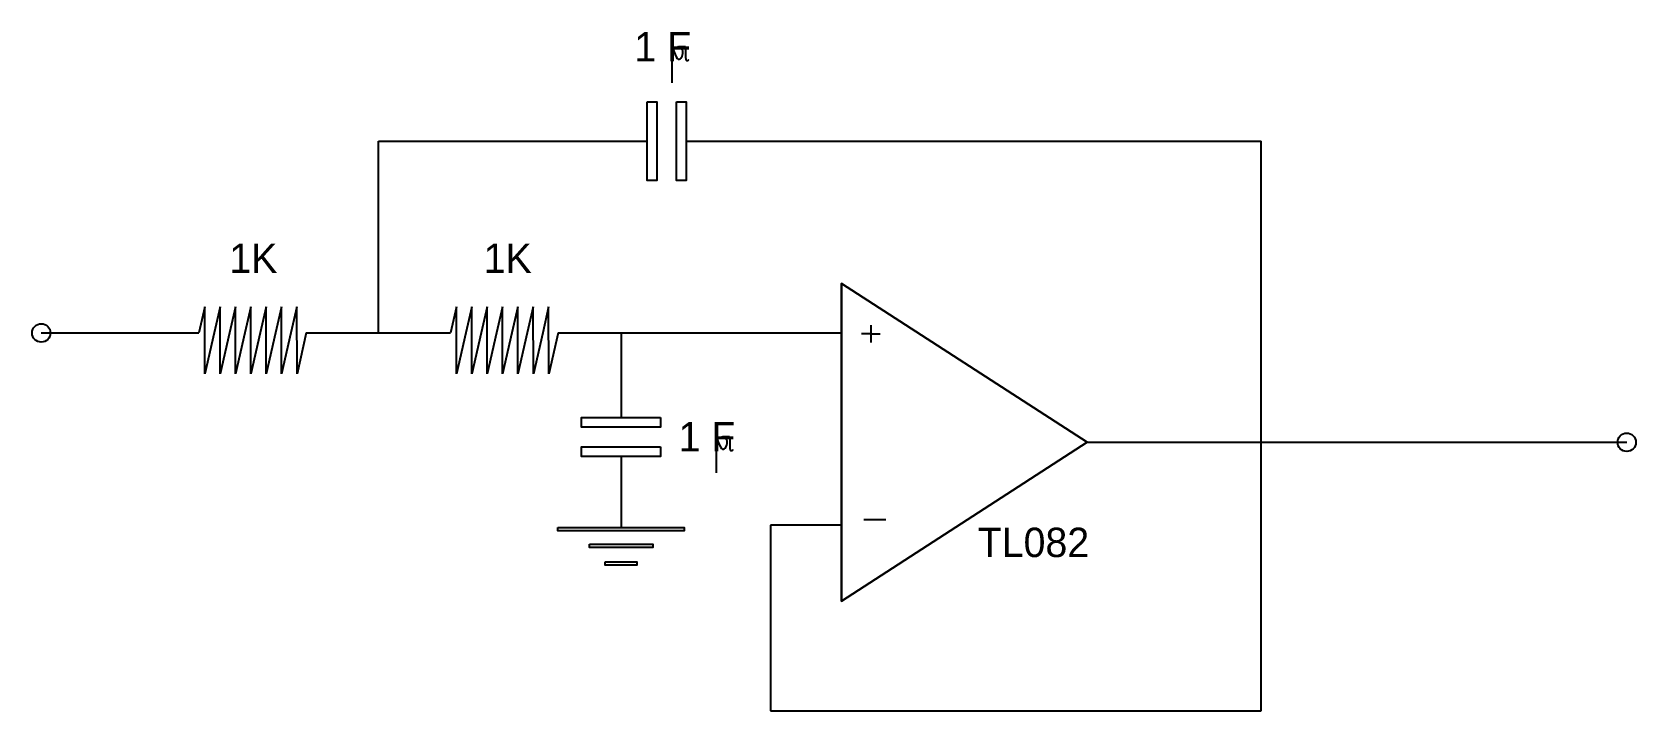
# Model space of a CAD drawing. Extents: x 7.42 to 12.87, y -3.28 to -0.97.
import ezdxf

# ---------------------------------------------------------------- set-up
doc = ezdxf.new("R2010")
doc.units = 0
doc.layers.add('Default', color=7, linetype='Continuous')

msp = doc.modelspace()

# ---------------------------------------------------------------- linework, layer by layer
at = {"layer": 'Default'}
for p, q in [((9.596, -1.1459), (9.596, -1.0229)), ((8.5962, -1.9968), (8.5962, -1.3443)), ((8.5962, -1.3443), (9.5108, -1.3443)), ((9.643, -1.3443), (11.5996, -1.3443)), ((11.5996, -2.369), (11.5996, -1.3443)), ((10.1715, -1.9968), (10.1715, -1.8281)), ((10.1715, -1.8281), (11.0077, -2.369)), ((8.0053, -1.9078), (7.9851, -1.9968)), ((8.0576, -1.9078), (8.0374, -1.9968)), ((8.1098, -1.9078), (8.0896, -1.9968)), ((8.1621, -1.9078), (8.1419, -1.9968)), ((8.2143, -1.9078), (8.1941, -1.9968)), ((8.2666, -1.9078), (8.2464, -1.9968)), ((8.3188, -1.9078), (8.2986, -1.9968)), ((8.8617, -1.9078), (8.8415, -1.9968)), ((8.9139, -1.9078), (8.8937, -1.9968)), ((8.9662, -1.9078), (8.946, -1.9968)), ((9.0184, -1.9078), (8.9982, -1.9968)), ((9.0707, -1.9078), (9.0505, -1.9968)), ((9.1229, -1.9078), (9.1027, -1.9968)), ((9.1752, -1.9078), (9.155, -1.9968)), ((7.4492, -1.9968), (7.9851, -1.9968)), ((8.0374, -1.9968), (8.0057, -2.1364)), ((8.0896, -1.9968), (8.0579, -2.1364)), ((8.1419, -1.9968), (8.1102, -2.1364)), ((8.1941, -1.9968), (8.1624, -2.1364)), ((8.2464, -1.9968), (8.2147, -2.1364)), ((8.2986, -1.9968), (8.2669, -2.1364)), ((8.3509, -1.9968), (8.3192, -2.1364)), ((8.3509, -1.9968), (8.8415, -1.9968)), ((8.8937, -1.9968), (8.862, -2.1364)), ((8.946, -1.9968), (8.9143, -2.1364)), ((8.9982, -1.9968), (8.9665, -2.1364)), ((9.0505, -1.9968), (9.0188, -2.1364)), ((9.1027, -1.9968), (9.071, -2.1364)), ((9.155, -1.9968), (9.1233, -2.1364)), ((9.2072, -1.9968), (9.1755, -2.1364)), ((9.2072, -1.9968), (10.1715, -1.9968)), ((9.4218, -1.9968), (9.4218, -2.2848)), ((10.1715, -2.9099), (10.1715, -1.9968)), ((10.2713, -2.0001), (10.2396, -2.0001)), ((10.2713, -1.9707), (10.2713, -2.0296)), ((10.2713, -2.0001), (10.303, -2.0001)), ((9.7465, -2.4731), (9.7465, -2.3501)), ((11.0077, -2.369), (10.1715, -2.9099)), ((11.0077, -2.369), (12.8429, -2.369)), ((11.5996, -3.2834), (11.5996, -2.369)), ((9.4218, -2.4169), (9.4218, -2.6586)), ((10.1715, -2.651), (9.9299, -2.651)), ((9.9299, -2.651), (9.9299, -3.2834)), ((10.2473, -2.632), (10.322, -2.632)), ((9.9299, -3.2834), (11.5996, -3.2834))]:
    msp.add_line(p, q, dxfattribs=at)
for points in [[(9.5108, -1.2101), (9.5432, -1.2101), (9.5432, -1.4785), (9.5108, -1.4785)], [(9.6106, -1.2101), (9.643, -1.2101), (9.643, -1.4785), (9.6106, -1.4785)], [(9.556, -2.2848), (9.556, -2.3171), (9.2876, -2.3171), (9.2876, -2.2848)], [(9.556, -2.3846), (9.556, -2.4169), (9.2876, -2.4169), (9.2876, -2.3846)], [(9.2067, -2.6586), (9.6368, -2.6586), (9.6368, -2.6699), (9.2067, -2.6699)], [(9.3143, -2.7153), (9.5293, -2.7153), (9.5293, -2.7266), (9.3143, -2.7266)], [(9.368, -2.7761), (9.4755, -2.7761), (9.4755, -2.7874), (9.368, -2.7874)]]:
    msp.add_lwpolyline(points, close=True, dxfattribs=at)
for points in [[(11.0077, -2.369), (10.1715, -1.8281), (10.1715, -1.9968)], [(8.0057, -2.1364), (8.0053, -1.9078)], [(8.0579, -2.1364), (8.0576, -1.9078)], [(8.1102, -2.1364), (8.1098, -1.9078)], [(8.1624, -2.1364), (8.1621, -1.9078)], [(8.2147, -2.1364), (8.2143, -1.9078)], [(8.2669, -2.1364), (8.2666, -1.9078)], [(8.3192, -2.1364), (8.3188, -1.9078)], [(8.862, -2.1364), (8.8617, -1.9078)], [(8.9143, -2.1364), (8.9139, -1.9078)], [(8.9665, -2.1364), (8.9662, -1.9078)], [(9.0188, -2.1364), (9.0184, -1.9078)], [(9.071, -2.1364), (9.0707, -1.9078)], [(9.1233, -2.1364), (9.1229, -1.9078)], [(9.1755, -2.1364), (9.1752, -1.9078)], [(10.1715, -1.9968), (10.1715, -2.9099), (11.0077, -2.369)]]:
    msp.add_lwpolyline(points, dxfattribs=at)
for centre in [(7.4492, -1.9968), (12.8429, -2.369)]:
    msp.add_circle(centre, 0.0313, dxfattribs=at)
for points, degree in [([(9.596, -1.0229), (9.6093, -1.0696), (9.6275, -1.0696), (9.6405, -1.0218), (9.596, -1.0229), (9.6405, -1.0218)], 3), ([(9.6405, -1.0218), (9.6411, -1.0484), (9.6417, -1.0751), (9.6525, -1.0672)], 2), ([(9.7465, -2.3501), (9.7598, -2.3968), (9.7779, -2.3968), (9.791, -2.349), (9.7465, -2.3501), (9.791, -2.349)], 3), ([(9.791, -2.349), (9.7916, -2.3756), (9.7922, -2.4023), (9.803, -2.3944)], 2)]:
    msp.add_open_spline(points, degree=degree, dxfattribs=at)

# ---------------------------------------------------------------- texts
for s, p in [('1 F', (9.4669, -1.0729)), ('1K', (8.0889, -1.7928)), ('1K', (8.9542, -1.7928)), ('1 F', (9.6174, -2.4001)), ('TL082', (10.635, -2.7597))]:
    msp.add_text(s, height=0.1, dxfattribs=at).set_placement(p)

doc.saveas('drawing.dxf')
